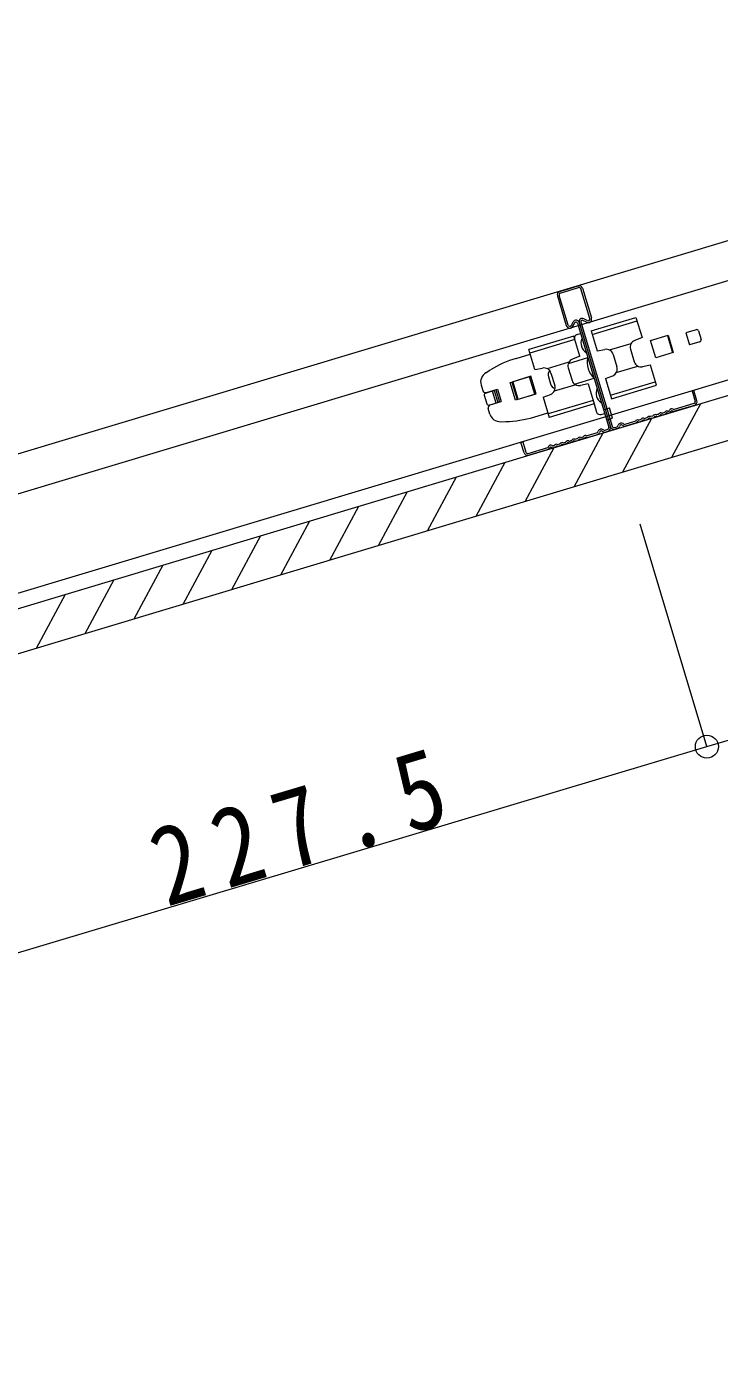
# Model space of a CAD drawing. Units: millimetres at full size, sheet at 1:10; details may follow other scales. Extents: x -2077 to 2023, y -1433 to 1417.
# Drawn here: x 1437.8 to 1629.8, y 246.9 to 613.8 of the extents above; entities that cross this region are included whole.
import ezdxf

# ---------------------------------------------------------------- set-up
doc = ezdxf.new("R2010")
doc.units = ezdxf.units.MM
doc.header["$LTSCALE"] = 10
for name, color, linetype, lineweight in [('1-0_断面', 7, 'Continuous', 9), ('1-1_寸法', 7, 'Continuous', 9), ('1-3_ＤＨクロス', 7, 'Continuous', 9)]:
    doc.layers.add(name, color=color, linetype=linetype, lineweight=lineweight)
doc.styles.add('ＭＳ ゴシック', font='')
doc.styles.get('ＭＳ ゴシック').set_extended_font_data('MS Gothic')

msp = doc.modelspace()

# ---------------------------------------------------------------- linework, layer by layer
at = {"layer": '1-0_断面'}
for p, q in [((1829.98, 613.78), (1023.92, 371.53)), ((1833.04, 603.63), (1055.34, 369.9)), ((1870.19, 587.23), (1062.94, 344.62)), ((946.27, 305.38), (1870.19, 583.05)), ((-73.06, -13.5), (1865.42, 569.09)), ((1594.22, 529.38), (1606.67, 533.12)), ((1594.52, 528.39), (1606.97, 532.14)), ((1590.34, 528.39), (1591.3, 528.68)), ((1594.22, 529.38), (1595.9, 523.8)), ((1623.36, 529.7), (1620.49, 528.84)), ((1620.49, 528.84), (1621.5, 525.49)), ((1623.99, 529.37), (1624.7, 526.97)), ((1589.43, 527.94), (1576.98, 524.2)), ((1589.73, 526.95), (1577.28, 523.21)), ((1591.11, 522.36), (1589.43, 527.94)), ((1599.34, 524.07), (1605.33, 525.87)), ((1610.7, 526.68), (1615.58, 528.15)), ((1612.14, 521.89), (1610.7, 526.68)), ((1615.37, 528.08), (1616.81, 523.29)), ((1615.49, 528.12), (1616.92, 523.33)), ((1615.58, 528.15), (1617.02, 523.36)), ((1624.37, 526.35), (1621.5, 525.49)), ((1573.45, 521.75), (1577.37, 522.93)), ((1578.66, 518.62), (1576.98, 524.2)), ((1587.94, 520.36), (1593.31, 521.98)), ((1591.11, 522.36), (1589.08, 521.55)), ((1595.9, 523.8), (1598.04, 524.24)), ((1600.36, 522.86), (1601.4, 519.38)), ((1605.15, 524.3), (1606.19, 520.82)), ((1617.02, 523.36), (1612.14, 521.89)), ((1565.06, 517.76), (1566.31, 518.54)), ((1578.66, 518.62), (1580.8, 519.06)), ((1588.09, 520.69), (1582.1, 518.89)), ((1583.12, 517.68), (1584.17, 514.2)), ((1587.91, 519.12), (1588.95, 515.64)), ((1601.22, 517.8), (1607.22, 519.6)), ((1563.76, 514.34), (1564.22, 512.81)), ((1571.8, 515.04), (1572.28, 515.18)), ((1573.27, 510.16), (1571.8, 515.04)), ((1577.55, 516.77), (1572.28, 515.18)), ((1572.28, 515.18), (1573.75, 510.3)), ((1577.18, 516.6), (1572.29, 515.14)), ((1572.29, 515.14), (1573.73, 510.35)), ((1572.5, 515.2), (1573.94, 510.41)), ((1578.62, 511.82), (1577.18, 516.6)), ((1579.01, 511.88), (1577.55, 516.77)), ((1582.4, 516.61), (1582.97, 514.69)), ((1589.98, 514.42), (1583.98, 512.62)), ((1589.67, 514.61), (1595.04, 516.23)), ((1593.41, 514.7), (1591.28, 514.25)), ((1593.41, 514.7), (1595.09, 509.11)), ((1598.2, 516.14), (1600.23, 516.94)), ((1598.2, 516.14), (1599.88, 510.55)), ((1599.58, 511.54), (1612.03, 515.28)), ((1599.88, 510.55), (1612.33, 514.29)), ((1564.61, 511.52), (1565.33, 509.13)), ((1564.94, 512.14), (1567.82, 513.01)), ((1565.22, 512.28), (1568.28, 513.2)), ((1566.86, 512.72), (1567.87, 509.37)), ((1567.34, 512.86), (1568.35, 509.51)), ((1567.82, 513.01), (1568.82, 509.66)), ((1568.28, 513.2), (1569.32, 509.75)), ((1573.75, 510.3), (1573.27, 510.16)), ((1573.73, 510.35), (1578.62, 511.82)), ((1573.75, 510.3), (1579.01, 511.88)), ((1580.96, 510.95), (1582.99, 511.76)), ((1580.96, 510.95), (1582.64, 505.37)), ((1594.8, 510.1), (1582.35, 506.36)), ((1594.71, 510.39), (1595.77, 506.84)), ((1566.18, 506.3), (1565.72, 507.83)), ((1565.95, 508.79), (1568.82, 509.66)), ((1566.25, 508.83), (1569.32, 509.75)), ((1578.35, 505.47), (1582.26, 506.65)), ((1595.09, 509.11), (1582.64, 505.37)), ((1597.02, 506.17), (1597.98, 506.46)), ((1597.66, 507.51), (1599.29, 508)), ((1616.6, 494.31), (1624.63, 509.25)), ((1569.14, 504.17), (1570.62, 504.21)), ((1603.05, 490.24), (1611.09, 505.18)), ((1589.51, 486.17), (1597.55, 501.11)), ((1575.96, 482.09), (1584, 497.04)), ((1562.42, 478.02), (1570.46, 492.97)), ((1548.88, 473.95), (1556.91, 488.9)), ((1535.33, 469.88), (1543.37, 484.83)), ((1521.79, 465.81), (1529.83, 480.76)), ((1508.25, 461.74), (1516.28, 476.69)), ((1494.7, 457.67), (1502.74, 472.62)), ((1481.16, 453.6), (1489.2, 468.55)), ((1467.61, 449.53), (1475.65, 464.48)), ((1454.07, 445.46), (1462.11, 460.41)), ((1440.53, 441.39), (1448.57, 456.34))]:
    msp.add_line(p, q, dxfattribs=at)
for points in [[(1606.67, 533.12), (1608.35, 527.54), (1606.32, 526.73)], [(1612.33, 514.29), (1610.65, 519.88), (1608.51, 519.43)], [(1598.52, 504.64), (1600.15, 505.13), (1599.29, 508)]]:
    msp.add_lwpolyline(points, dxfattribs=at)
for centre, radius, start, end in [((1590.63, 527.43), 1, 106.7275, 196.7275), ((1623.51, 529.22), 0.5, 16.7275, 106.7275), ((1594.32, 525.93), 2.9, 153.1247, 240.3303), ((1607.06, 524.87), 2, 111.7275, 196.7275), ((1624.23, 526.83), 0.5, 286.7275, 16.7275), ((1582.09, 493.02), 30, 106.7275, 121.7275), ((1589.82, 519.69), 2, 111.7275, 196.7275), ((1599.18, 520.61), 6.03, 166.8647, 226.5903), ((1598.44, 522.28), 2, 16.7275, 101.7275), ((1566.63, 515.21), 3, 121.7275, 196.7275), ((1581.2, 517.1), 2, 16.7275, 101.7275), ((1584.31, 517.18), 2, 142.5042, 196.7275), ((1599.49, 518.8), 2, 291.7275, 16.7275), ((1608.11, 521.39), 2, 196.7275, 281.7275), ((1584.89, 515.27), 2, 196.7275, 250.9507), ((1582.25, 513.62), 2, 291.7275, 16.7275), ((1590.87, 516.21), 2, 196.7275, 281.7275), ((1564.99, 513.04), 0.8, 196.7275, 286.7275), ((1565.09, 511.67), 0.5, 106.7275, 196.7275), ((1598.49, 512.05), 2.9, 153.1247, 240.3303), ((1565.81, 509.27), 0.5, 196.7275, 286.7275), ((1566.48, 508.06), 0.8, 106.7275, 196.7275), ((1569.05, 507.17), 3, 196.7275, 271.7275), ((1596.73, 507.13), 1, 196.7275, 286.7275), ((1569.71, 534.2), 30, 271.7275, 286.7275)]:
    msp.add_arc(centre, radius, start, end, dxfattribs=at)
at = {"layer": '1-1_寸法'}
for p, q in [((1626.31, 414.09), (1844.25, 479.35)), ((1626.31, 414.09), (1607.83, 475.81)), ((1408.37, 348.84), (1626.31, 414.09))]:
    msp.add_line(p, q, dxfattribs=at)
msp.add_circle((1626.31, 414.09), 3.19, dxfattribs=at)
at = {"layer": '1-3_ＤＨクロス'}
for p, q in [((1585.56, 540.32), (1590.63, 541.84)), ((1585.7, 539.84), (1590.78, 541.37)), ((1593.87, 532.79), (1591.4, 541.03)), ((1591.88, 541.17), (1594.35, 532.94)), ((1584.89, 539.07), (1587.36, 530.84)), ((1587.84, 530.98), (1585.37, 539.22)), ((1592.92, 531.77), (1591.97, 532.28)), ((1593.14, 532.22), (1592.21, 532.72)), ((1588.77, 530.91), (1589.27, 531.84)), ((1589.2, 530.65), (1589.71, 531.6)), ((1590.44, 531.52), (1599.13, 502.63)), ((1590.92, 531.67), (1599.61, 502.77)), ((1591.22, 530.68), (1599.61, 502.77)), ((1591.4, 531.81), (1600.09, 502.92)), ((1622.69, 512.84), (1622.21, 512.7)), ((1622.21, 512.7), (1623.07, 509.83)), ((1623.55, 509.97), (1622.69, 512.84)), ((1614.53, 506.74), (1613.99, 506.57)), ((1615.62, 507.06), (1615.77, 507.11)), ((1615.76, 506.58), (1615.91, 506.63)), ((1615.89, 507.21), (1615.98, 507.38)), ((1616.42, 507.14), (1616.33, 506.97)), ((1616.69, 507.22), (1616.86, 507.13)), ((1616.93, 507.66), (1617.1, 507.57)), ((1622.74, 509.2), (1617.25, 507.56)), ((1622.88, 508.72), (1617.39, 507.08)), ((1600.71, 502.58), (1601.43, 502.8)), ((1601.68, 503.02), (1601.77, 503.25)), ((1602.23, 503.05), (1602.14, 502.83)), ((1602.82, 503.23), (1603.02, 503.09)), ((1603.3, 503.51), (1603.09, 503.64)), ((1603.63, 503.46), (1606.39, 504.29)), ((1606.54, 503.81), (1603.79, 502.99)), ((1608.02, 504.78), (1607.48, 504.62)), ((1607.62, 504.14), (1608.16, 504.3)), ((1609.65, 505.27), (1609.1, 505.11)), ((1609.25, 504.63), (1609.79, 504.79)), ((1611.28, 505.76), (1610.73, 505.6)), ((1610.88, 505.12), (1611.42, 505.28)), ((1612.9, 506.25), (1612.36, 506.09)), ((1612.5, 505.61), (1613.05, 505.77)), ((1614.13, 506.1), (1614.68, 506.26)), ((1588.23, 498.83), (1588.77, 499)), ((1589.85, 499.32), (1590.4, 499.49)), ((1590, 498.84), (1590.54, 499.01)), ((1591.48, 499.81), (1592.03, 499.97)), ((1592.17, 499.5), (1591.63, 499.33)), ((1595.87, 501.13), (1593.11, 500.3)), ((1593.25, 499.82), (1596, 500.65)), ((1596.12, 501.35), (1596.22, 501.58)), ((1596.68, 501.38), (1596.58, 501.16)), ((1597.26, 501.56), (1597.47, 501.42)), ((1597.74, 501.84), (1597.54, 501.97)), ((1598.79, 502.01), (1598.08, 501.79)), ((1598.22, 501.31), (1598.94, 501.53)), ((1601.57, 502.32), (1600.85, 502.1)), ((1574.8, 498.45), (1575.28, 498.6)), ((1575.66, 495.58), (1574.8, 498.45)), ((1575.28, 498.6), (1576.14, 495.72)), ((1576.77, 495.39), (1582.25, 497.04)), ((1576.91, 494.91), (1582.39, 496.56)), ((1582.46, 497.3), (1582.37, 497.13)), ((1582.9, 497.07), (1582.81, 496.9)), ((1583.17, 497.15), (1583.34, 497.06)), ((1583.58, 497.5), (1583.41, 497.59)), ((1583.89, 497.53), (1583.73, 497.48)), ((1584.03, 497.05), (1583.88, 497)), ((1584.97, 497.85), (1585.51, 498.02)), ((1585.11, 497.37), (1585.66, 497.54)), ((1586.6, 498.34), (1587.14, 498.51)), ((1587.29, 498.03), (1586.74, 497.86)), ((1588.91, 498.52), (1588.37, 498.35))]:
    msp.add_line(p, q, dxfattribs=at)
for centre, radius, start, end in [((1585.84, 539.36), 1, 106.7275, 196.7275), ((1585.84, 539.36), 0.5, 106.7275, 196.7275), ((1590.92, 540.89), 1, 16.7275, 106.7275), ((1590.92, 540.89), 0.5, 16.7275, 106.7275), ((1590.06, 531.41), 0.9, 16.7275, 151.7275), ((1591.79, 531.93), 0.9, 61.7275, 196.7275), ((1591.79, 531.93), 0.4, 61.7275, 196.7275), ((1593.39, 532.65), 1, 241.7275, 16.7275), ((1593.39, 532.65), 0.5, 238.8795, 16.7275), ((1588.32, 531.13), 1, 196.7275, 331.7275), ((1588.32, 531.13), 0.5, 196.7275, 334.5754), ((1590.06, 531.41), 0.4, 16.7275, 151.7275), ((1622.59, 509.68), 1, 286.7275, 16.7275), ((1612.85, 506.44), 0.2, 286.7275, 325.6699), ((1613.59, 505.93), 0.7, 67.785, 145.6699), ((1613.93, 506.77), 0.2, 247.785, 286.7275), ((1614.47, 506.93), 0.2, 286.7275, 325.6699), ((1615.22, 506.42), 0.7, 67.785, 145.6699), ((1614.47, 506.93), 0.7, 286.7275, 325.6699), ((1615.22, 506.42), 0.2, 67.785, 143.5974), ((1615.56, 507.26), 0.7, 247.785, 286.7275), ((1615.56, 507.26), 0.2, 247.785, 286.7275), ((1615.71, 507.3), 0.2, 286.7275, 331.7275), ((1615.71, 507.3), 0.7, 286.7275, 331.7275), ((1616.6, 507.05), 0.7, 61.7275, 151.7275), ((1616.6, 507.05), 0.2, 61.7275, 151.7275), ((1617.19, 507.75), 0.7, 241.7275, 286.7275), ((1617.19, 507.75), 0.2, 241.7275, 286.7275), ((1622.59, 509.68), 0.5, 286.7275, 16.7275), ((1598.65, 502.49), 0.5, 286.7275, 16.7275), ((1598.65, 502.49), 1, 286.7275, 16.7275), ((1600.56, 503.06), 1, 196.7275, 286.7275), ((1600.56, 503.06), 0.5, 196.7275, 286.7275), ((1601.31, 503.18), 0.4, 286.7275, 336.7275), ((1601.31, 503.18), 0.9, 286.7275, 336.7275), ((1602.6, 502.89), 0.9, 56.7275, 156.7275), ((1602.6, 502.89), 0.4, 56.7275, 156.7275), ((1603.52, 503.85), 0.9, 236.7275, 286.7275), ((1603.52, 503.85), 0.4, 236.7275, 286.7275), ((1606.33, 504.48), 0.2, 286.7275, 325.6699), ((1607.08, 503.98), 0.7, 67.785, 145.6699), ((1606.33, 504.48), 0.7, 286.7275, 325.6699), ((1607.08, 503.98), 0.2, 69.8576, 145.6699), ((1607.42, 504.81), 0.7, 247.785, 286.7275), ((1607.42, 504.81), 0.2, 247.785, 286.7275), ((1607.96, 504.97), 0.2, 286.7275, 325.6699), ((1608.71, 504.46), 0.7, 67.785, 145.6699), ((1607.96, 504.97), 0.7, 286.7275, 325.6699), ((1608.71, 504.46), 0.2, 69.8576, 145.6699), ((1609.05, 505.3), 0.7, 247.785, 286.7275), ((1609.05, 505.3), 0.2, 247.785, 286.7275), ((1609.59, 505.46), 0.2, 286.7275, 325.6699), ((1610.33, 504.95), 0.7, 67.785, 145.6699), ((1609.59, 505.46), 0.7, 286.7275, 325.6699), ((1610.33, 504.95), 0.2, 69.8576, 145.6699), ((1610.67, 505.79), 0.7, 247.785, 286.7275), ((1610.67, 505.79), 0.2, 247.785, 286.7275), ((1611.22, 505.95), 0.2, 286.7275, 325.6699), ((1611.96, 505.44), 0.7, 67.785, 145.6699), ((1611.22, 505.95), 0.7, 286.7275, 325.6699), ((1611.96, 505.44), 0.2, 69.8576, 145.6699), ((1612.3, 506.28), 0.7, 247.785, 286.7275), ((1612.3, 506.28), 0.2, 247.785, 286.7275), ((1612.85, 506.44), 0.7, 286.7275, 325.6699), ((1613.59, 505.93), 0.2, 69.8576, 145.6699), ((1613.93, 506.77), 0.7, 247.785, 286.7275), ((1588.71, 499.19), 0.2, 286.7275, 325.6699), ((1589.46, 498.68), 0.7, 67.785, 145.6699), ((1589.8, 499.51), 0.2, 247.785, 286.7275), ((1590.34, 499.68), 0.2, 286.7275, 325.6699), ((1591.08, 499.17), 0.7, 67.785, 145.6699), ((1590.34, 499.68), 0.7, 286.7275, 325.6699), ((1591.08, 499.17), 0.2, 67.785, 143.5974), ((1591.42, 500), 0.7, 247.785, 286.7275), ((1591.42, 500), 0.2, 247.785, 286.7275), ((1591.97, 500.17), 0.2, 286.7275, 325.6699), ((1592.71, 499.66), 0.7, 67.785, 145.6699), ((1591.97, 500.17), 0.7, 286.7275, 325.6699), ((1592.71, 499.66), 0.2, 67.785, 143.5974), ((1593.05, 500.49), 0.7, 247.785, 286.7275), ((1593.05, 500.49), 0.2, 247.785, 286.7275), ((1595.76, 501.51), 0.4, 286.7275, 336.7275), ((1595.76, 501.51), 0.9, 286.7275, 336.7275), ((1597.05, 501.22), 0.9, 56.7275, 156.7275), ((1597.05, 501.22), 0.4, 56.7275, 156.7275), ((1597.96, 502.18), 0.9, 236.7275, 286.7275), ((1597.96, 502.18), 0.4, 236.7275, 286.7275), ((1576.62, 495.87), 1, 196.7275, 286.7275), ((1576.62, 495.87), 0.5, 196.7275, 286.7275), ((1582.19, 497.23), 0.2, 286.7275, 331.7275), ((1582.19, 497.23), 0.7, 286.7275, 331.7275), ((1583.08, 496.97), 0.7, 61.7275, 151.7275), ((1583.08, 496.97), 0.2, 61.7275, 151.7275), ((1583.67, 497.67), 0.7, 241.7275, 286.7275), ((1583.67, 497.67), 0.2, 241.7275, 286.7275), ((1583.83, 497.72), 0.2, 286.7275, 325.6699), ((1584.57, 497.21), 0.7, 67.785, 145.6699), ((1583.83, 497.72), 0.7, 286.7275, 325.6699), ((1584.57, 497.21), 0.2, 69.8576, 145.6699), ((1584.91, 498.05), 0.7, 247.785, 286.7275), ((1584.91, 498.05), 0.2, 247.785, 286.7275), ((1585.46, 498.21), 0.2, 286.7275, 325.6699), ((1586.2, 497.7), 0.7, 67.785, 145.6699), ((1585.46, 498.21), 0.7, 286.7275, 325.6699), ((1586.2, 497.7), 0.2, 67.785, 143.5974), ((1586.54, 498.53), 0.7, 247.785, 286.7275), ((1586.54, 498.53), 0.2, 247.785, 286.7275), ((1587.08, 498.7), 0.2, 286.7275, 325.6699), ((1587.83, 498.19), 0.7, 67.785, 145.6699), ((1587.08, 498.7), 0.7, 286.7275, 325.6699), ((1587.83, 498.19), 0.2, 67.785, 143.5974), ((1588.17, 499.02), 0.7, 247.785, 286.7275), ((1588.17, 499.02), 0.2, 247.785, 286.7275), ((1588.71, 499.19), 0.7, 286.7275, 325.6699), ((1589.46, 498.68), 0.2, 67.785, 143.5974), ((1589.8, 499.51), 0.7, 247.785, 286.7275)]:
    msp.add_arc(centre, radius, start, end, dxfattribs=at)

# ---------------------------------------------------------------- texts
at = {"layer": '1-1_寸法', "insert": (1476.63, 369.27), "char_height": 21.99, "attachment_point": 7, "rotation": 16.669, "style": 'ＭＳ ゴシック'}
msp.add_mtext('\\T1.38;\\W0.85;227.5', dxfattribs=at)

doc.saveas('drawing.dxf')
